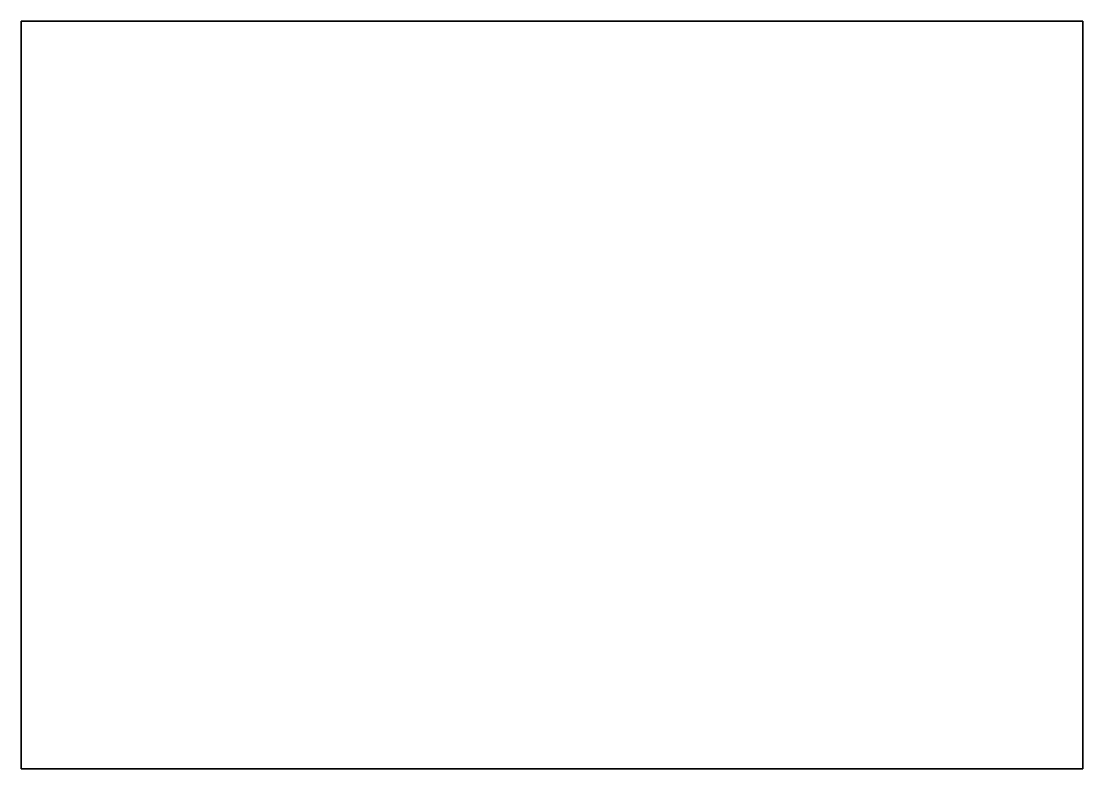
# Model space of a CAD drawing. Extents: x 464 to 724, y 329 to 512.
import ezdxf

# ---------------------------------------------------------------- set-up
doc = ezdxf.new("R2010")
doc.units = 0

msp = doc.modelspace()

# ---------------------------------------------------------------- linework, layer by layer
at = {"color": 7, "lineweight": 35}
for p, q in [((464.5, 512), (724.5, 512)), ((464.5, 329), (464.5, 512)), ((724.5, 512), (724.5, 329)), ((724.5, 329), (464.5, 329))]:
    msp.add_line(p, q, dxfattribs=at)

doc.saveas('drawing.dxf')
